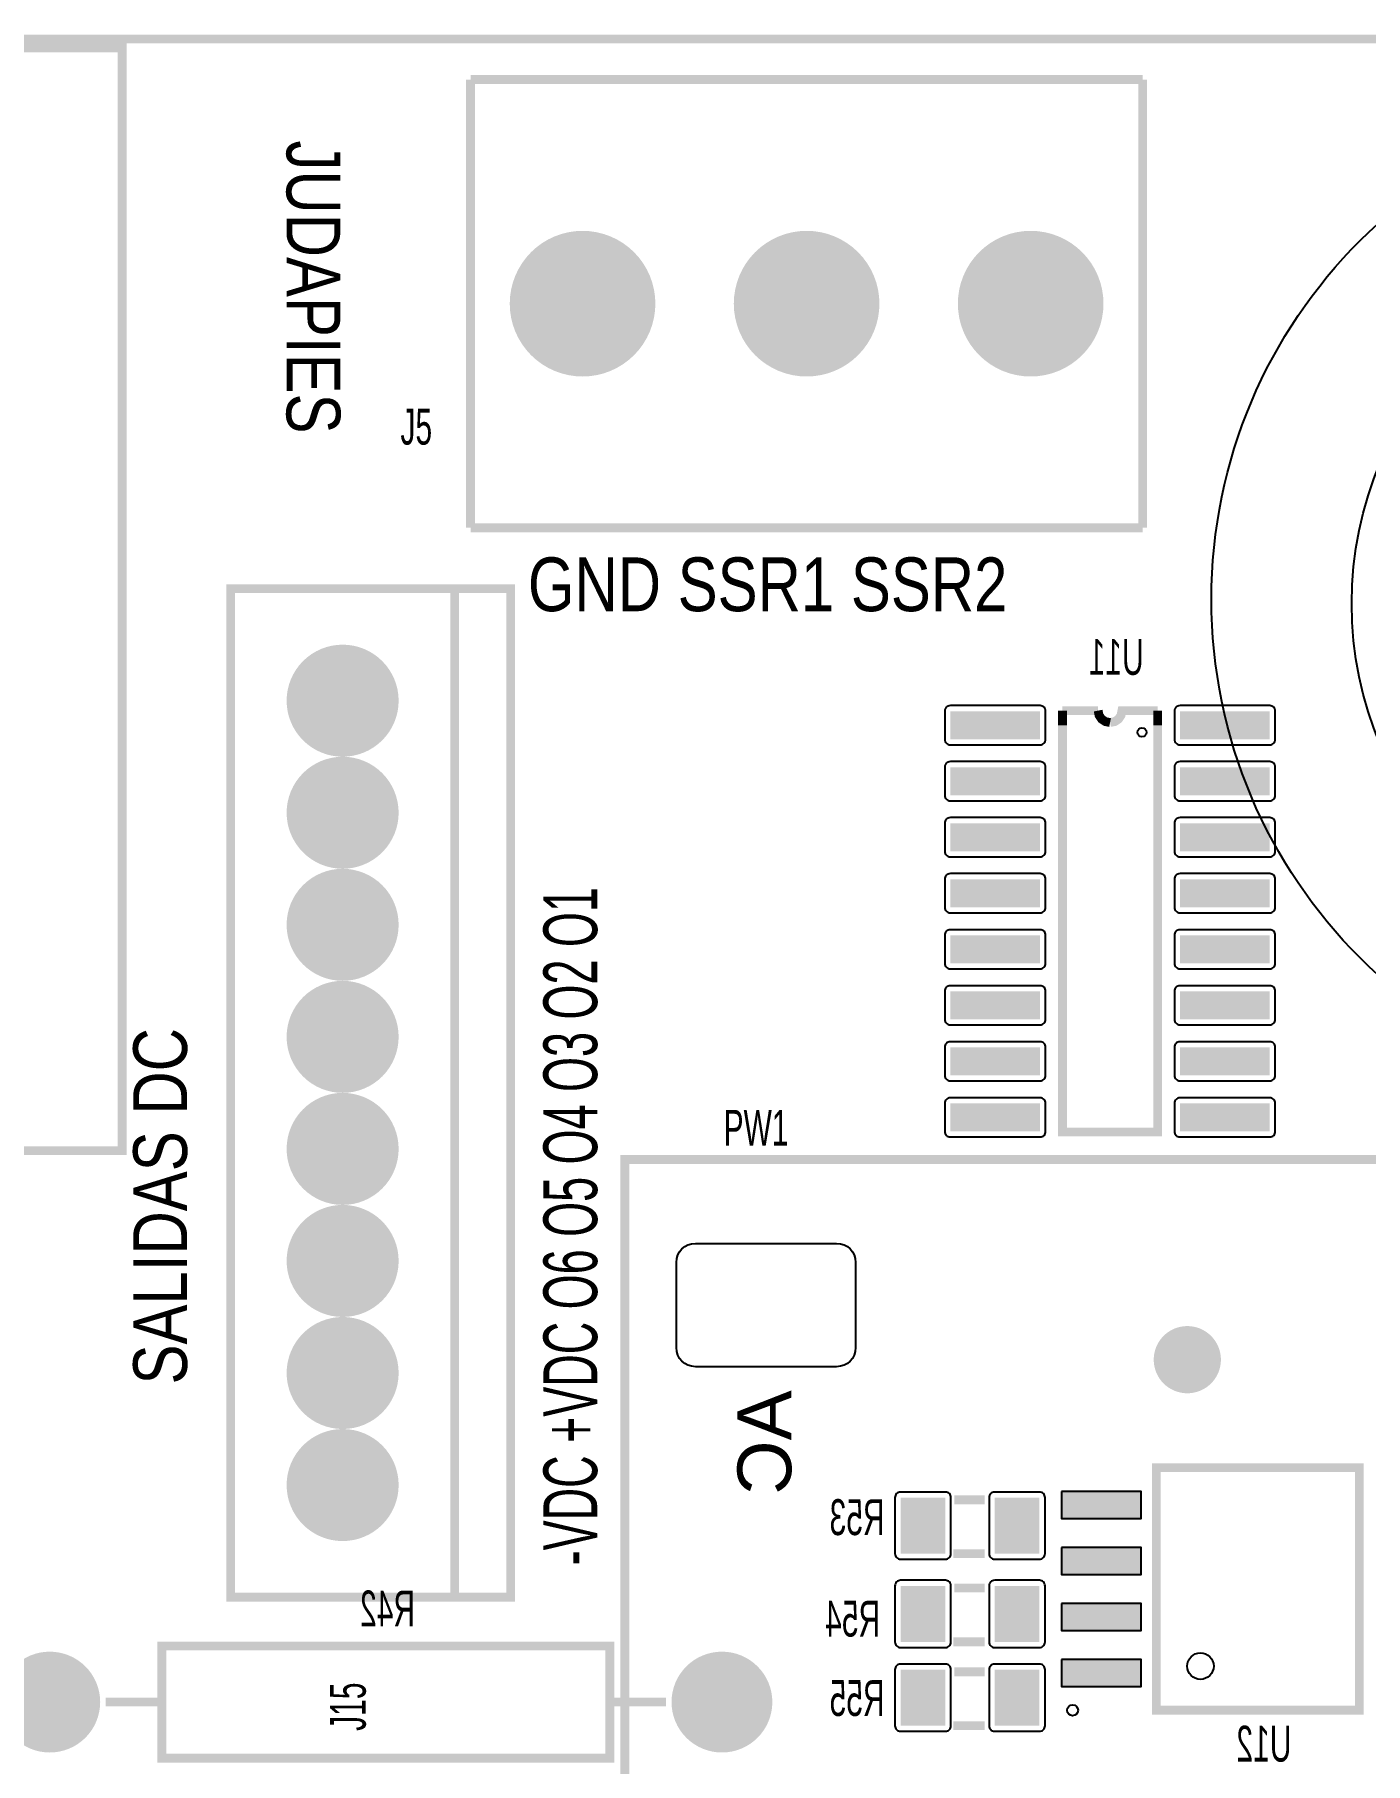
# Model space of a CAD drawing. Header units: inches. Extents: x -3.33 to 3.32, y -1.57 to 1.57.
# Drawn here: x -1.179 to 0.009, y 0.011 to 1.554 of the extents above; entities that cross this region are included whole.
import ezdxf

# ---------------------------------------------------------------- set-up
doc = ezdxf.new("R2010")
doc.units = ezdxf.units.IN
doc.layers.get('0').update_dxf_attribs({"linetype": 'CONTINUOUS'})

# ---------------------------------------------------------------- blocks, each defined once
blk = doc.blocks.new('RPAD')
blk.add_trace([(-0.5, -0.5), (-0.5, 0.5), (0.5, -0.5), (0.5, 0.5)])
blk = doc.blocks.new('EPAD')
at = {"const_width": 0.5}
blk.add_lwpolyline([(-0.25, 0, 1), (0.25, 0, 1)], format="xyb", close=True, dxfattribs=at)

msp = doc.modelspace()

# ---------------------------------------------------------------- linework, layer by layer
at = {"const_width": 0.007874}
for points in [[(-3.329429, -1.564587), (3.31624, -1.564587), (3.31624, 1.549587), (-3.329429, 1.549587), (-3.329429, -1.564587)], [(-3.329429, -1.564587), (3.31624, -1.564587), (3.31624, 1.549587), (-3.329429, 1.549587), (-3.329429, -1.564587)], [(-3.329429, -1.564587), (3.31624, -1.564587), (3.31624, 1.549587), (-3.329429, 1.549587), (-3.329429, -1.564587)], [(-2.715256, 0.557461), (-1.101083, 0.557461), (-1.101083, 1.541713), (-2.715256, 1.541713), (-2.715256, 0.557461)], [(-2.715256, 0.557461), (-1.101083, 0.557461), (-1.101083, 1.541713), (-2.715256, 1.541713), (-2.715256, 0.557461)], [(-2.715256, 0.557461), (-1.101083, 0.557461), (-1.101083, 1.541713), (-2.715256, 1.541713), (-2.715256, 0.557461)], [(-0.790059, 1.113366), (-0.790059, 1.513366)], [(-0.190059, 1.513366), (-0.790059, 1.513366)], [(-0.790059, 1.113366), (-0.790059, 1.513366)], [(-0.190059, 1.513366), (-0.790059, 1.513366)], [(-0.790059, 1.113366), (-0.790059, 1.513366)], [(-0.190059, 1.513366), (-0.790059, 1.513366)], [(-0.190059, 1.113366), (-0.190059, 1.513366)], [(-0.190059, 1.113366), (-0.190059, 1.513366)], [(-0.190059, 1.113366), (-0.190059, 1.513366)], [(-0.790059, 1.113366), (-0.190059, 1.113366)], [(-0.790059, 1.113366), (-0.190059, 1.113366)], [(-0.790059, 1.113366), (-0.190059, 1.113366)], [(-1.004232, 0.159035), (-0.754232, 0.159035), (-0.754232, 1.059035), (-1.004232, 1.059035), (-1.004232, 0.159035)], [(-1.004232, 0.159035), (-0.754232, 0.159035), (-0.754232, 1.059035), (-1.004232, 1.059035), (-1.004232, 0.159035)], [(-1.004232, 0.159035), (-0.754232, 0.159035), (-0.754232, 1.059035), (-1.004232, 1.059035), (-1.004232, 0.159035)], [(-0.804232, 1.059035), (-0.804232, 0.159035)], [(-0.804232, 1.059035), (-0.804232, 0.159035)], [(-0.804232, 1.059035), (-0.804232, 0.159035)], [(-0.229818, 0.950185), (-0.261693, 0.950185)], [(-0.261693, 0.950185), (-0.261693, 0.937185)], [(-0.229818, 0.950185), (-0.261693, 0.950185)], [(-0.261693, 0.950185), (-0.261693, 0.937185)], [(-0.229818, 0.950185), (-0.261693, 0.950185)], [(-0.261693, 0.950185), (-0.261693, 0.937185)], [(-0.229818, 0.950185), (-0.228998, 0.946004), (-0.226746, 0.942631), (-0.223374, 0.94038), (-0.219193, 0.93956)], [(-0.229818, 0.950185), (-0.228998, 0.946004), (-0.226746, 0.942631), (-0.223374, 0.94038), (-0.219193, 0.93956)], [(-0.229818, 0.950185), (-0.228998, 0.946004), (-0.226746, 0.942631), (-0.223374, 0.94038), (-0.219193, 0.93956)], [(-0.176693, 0.950185), (-0.208568, 0.950185), (-0.209387, 0.946004), (-0.211639, 0.942631), (-0.215011, 0.94038), (-0.219193, 0.93956)], [(-0.176693, 0.950185), (-0.208568, 0.950185), (-0.209387, 0.946004), (-0.211639, 0.942631), (-0.215011, 0.94038), (-0.219193, 0.93956)], [(-0.176693, 0.950185), (-0.208568, 0.950185), (-0.209387, 0.946004), (-0.211639, 0.942631), (-0.215011, 0.94038), (-0.219193, 0.93956)], [(-0.176693, 0.937185), (-0.176693, 0.950185)], [(-0.176693, 0.937185), (-0.176693, 0.950185)], [(-0.176693, 0.937185), (-0.176693, 0.950185)], [(-0.261693, 0.937185), (-0.261693, 0.587185)], [(-0.261693, 0.937185), (-0.261693, 0.587185)], [(-0.261693, 0.937185), (-0.261693, 0.587185)], [(-0.176693, 0.937185), (-0.176693, 0.587185)], [(-0.176693, 0.937185), (-0.176693, 0.587185)], [(-0.176693, 0.937185), (-0.176693, 0.587185)], [(-0.231693, 0.574185), (-0.261693, 0.574185), (-0.261693, 0.587185)], [(-0.231693, 0.574185), (-0.261693, 0.574185), (-0.261693, 0.587185)], [(-0.231693, 0.574185), (-0.261693, 0.574185), (-0.261693, 0.587185)], [(-0.176693, 0.587185), (-0.176693, 0.574185), (-0.206693, 0.574185)], [(-0.176693, 0.587185), (-0.176693, 0.574185), (-0.206693, 0.574185)], [(-0.176693, 0.587185), (-0.176693, 0.574185), (-0.206693, 0.574185)], [(-0.206693, 0.574185), (-0.231693, 0.574185)], [(-0.206693, 0.574185), (-0.231693, 0.574185)], [(-0.206693, 0.574185), (-0.231693, 0.574185)], [(-0.652264, -1.513406), (0.418602, -1.513406), (0.418602, 0.549587), (-0.652264, 0.549587), (-0.652264, -1.513406)], [(-0.652264, -1.513406), (0.418602, -1.513406), (0.418602, 0.549587), (-0.652264, 0.549587), (-0.652264, -1.513406)], [(-0.652264, -1.513406), (0.418602, -1.513406), (0.418602, 0.549587), (-0.652264, 0.549587), (-0.652264, -1.513406)], [(-0.177854, 0.274587), (0.003248, 0.274587), (0.003248, 0.058051), (-0.177854, 0.058051), (-0.177854, 0.274587)], [(-0.177854, 0.274587), (0.003248, 0.274587), (0.003248, 0.058051), (-0.177854, 0.058051), (-0.177854, 0.274587)], [(-0.177854, 0.274587), (0.003248, 0.274587), (0.003248, 0.058051), (-0.177854, 0.058051), (-0.177854, 0.274587)], [(-0.331185, 0.245815), (-0.358185, 0.245815)], [(-0.331185, 0.245815), (-0.358185, 0.245815)], [(-0.331185, 0.245815), (-0.358185, 0.245815)], [(-0.331185, 0.197815), (-0.359185, 0.197815)], [(-0.331185, 0.197815), (-0.359185, 0.197815)], [(-0.331185, 0.197815), (-0.359185, 0.197815)], [(-0.331185, 0.167075), (-0.358185, 0.167075)], [(-0.331185, 0.167075), (-0.358185, 0.167075)], [(-0.331185, 0.167075), (-0.358185, 0.167075)], [(-1.06565, 0.015335), (-0.66565, 0.015335), (-0.66565, 0.115335), (-1.06565, 0.115335), (-1.06565, 0.015335)], [(-1.06565, 0.015335), (-0.66565, 0.015335), (-0.66565, 0.115335), (-1.06565, 0.115335), (-1.06565, 0.015335)], [(-1.06565, 0.015335), (-0.66565, 0.015335), (-0.66565, 0.115335), (-1.06565, 0.115335), (-1.06565, 0.015335)], [(-0.331185, 0.119075), (-0.359185, 0.119075)], [(-0.331185, 0.119075), (-0.359185, 0.119075)], [(-0.331185, 0.119075), (-0.359185, 0.119075)], [(-0.331185, 0.092272), (-0.358185, 0.092272)], [(-0.331185, 0.092272), (-0.358185, 0.092272)], [(-0.331185, 0.092272), (-0.358185, 0.092272)], [(-1.11565, 0.065335), (-1.06565, 0.065335)], [(-1.11565, 0.065335), (-1.06565, 0.065335)], [(-1.11565, 0.065335), (-1.06565, 0.065335)], [(-0.66565, 0.065335), (-0.61565, 0.065335)], [(-0.66565, 0.065335), (-0.61565, 0.065335)], [(-0.66565, 0.065335), (-0.61565, 0.065335)], [(-0.331185, 0.044272), (-0.359185, 0.044272)], [(-0.331185, 0.044272), (-0.359185, 0.044272)], [(-0.331185, 0.044272), (-0.359185, 0.044272)]]:
    msp.add_lwpolyline(points, dxfattribs=at)
for points in [[(-0.366693, 0.949685), (-0.366693, 0.924685), (-0.366593, 0.923663), (-0.366307, 0.922717), (-0.365852, 0.921867), (-0.365248, 0.92113), (-0.364511, 0.920526), (-0.363661, 0.920071), (-0.362715, 0.919785), (-0.361693, 0.919685), (-0.281693, 0.919685), (-0.28067, 0.919785), (-0.279725, 0.920071), (-0.278875, 0.920526), (-0.278138, 0.92113), (-0.277533, 0.921867), (-0.277079, 0.922717), (-0.276793, 0.923663), (-0.276693, 0.924685), (-0.276693, 0.949685), (-0.276793, 0.950707), (-0.277079, 0.951653), (-0.277533, 0.952503), (-0.278138, 0.95324), (-0.278875, 0.953844), (-0.279725, 0.954299), (-0.28067, 0.954585), (-0.281693, 0.954685), (-0.361693, 0.954685), (-0.362715, 0.954585), (-0.363661, 0.954299), (-0.364511, 0.953844), (-0.365248, 0.95324), (-0.365852, 0.952503), (-0.366307, 0.951653), (-0.366593, 0.950707), (-0.366693, 0.949685)], [(-0.071693, 0.924685), (-0.071693, 0.949685), (-0.071793, 0.950707), (-0.072079, 0.951653), (-0.072533, 0.952503), (-0.073138, 0.95324), (-0.073875, 0.953844), (-0.074725, 0.954299), (-0.07567, 0.954585), (-0.076693, 0.954685), (-0.156693, 0.954685), (-0.157715, 0.954585), (-0.158661, 0.954299), (-0.159511, 0.953844), (-0.160248, 0.95324), (-0.160852, 0.952503), (-0.161307, 0.951653), (-0.161593, 0.950707), (-0.161693, 0.949685), (-0.161693, 0.924685), (-0.161593, 0.923663), (-0.161307, 0.922717), (-0.160852, 0.921867), (-0.160248, 0.92113), (-0.159511, 0.920526), (-0.158661, 0.920071), (-0.157715, 0.919785), (-0.156693, 0.919685), (-0.076693, 0.919685), (-0.07567, 0.919785), (-0.074725, 0.920071), (-0.073875, 0.920526), (-0.073138, 0.92113), (-0.072533, 0.921867), (-0.072079, 0.922717), (-0.071793, 0.923663), (-0.071693, 0.924685)], [(-0.366693, 0.899685), (-0.366693, 0.874685), (-0.366593, 0.873663), (-0.366307, 0.872717), (-0.365852, 0.871867), (-0.365248, 0.87113), (-0.364511, 0.870526), (-0.363661, 0.870071), (-0.362715, 0.869785), (-0.361693, 0.869685), (-0.281693, 0.869685), (-0.28067, 0.869785), (-0.279725, 0.870071), (-0.278875, 0.870526), (-0.278138, 0.87113), (-0.277533, 0.871867), (-0.277079, 0.872717), (-0.276793, 0.873663), (-0.276693, 0.874685), (-0.276693, 0.899685), (-0.276793, 0.900707), (-0.277079, 0.901653), (-0.277533, 0.902503), (-0.278138, 0.90324), (-0.278875, 0.903844), (-0.279725, 0.904299), (-0.28067, 0.904585), (-0.281693, 0.904685), (-0.361693, 0.904685), (-0.362715, 0.904585), (-0.363661, 0.904299), (-0.364511, 0.903844), (-0.365248, 0.90324), (-0.365852, 0.902503), (-0.366307, 0.901653), (-0.366593, 0.900707), (-0.366693, 0.899685)], [(-0.071693, 0.874685), (-0.071693, 0.899685), (-0.071793, 0.900707), (-0.072079, 0.901653), (-0.072533, 0.902503), (-0.073138, 0.90324), (-0.073875, 0.903844), (-0.074725, 0.904299), (-0.07567, 0.904585), (-0.076693, 0.904685), (-0.156693, 0.904685), (-0.157715, 0.904585), (-0.158661, 0.904299), (-0.159511, 0.903844), (-0.160248, 0.90324), (-0.160852, 0.902503), (-0.161307, 0.901653), (-0.161593, 0.900707), (-0.161693, 0.899685), (-0.161693, 0.874685), (-0.161593, 0.873663), (-0.161307, 0.872717), (-0.160852, 0.871867), (-0.160248, 0.87113), (-0.159511, 0.870526), (-0.158661, 0.870071), (-0.157715, 0.869785), (-0.156693, 0.869685), (-0.076693, 0.869685), (-0.07567, 0.869785), (-0.074725, 0.870071), (-0.073875, 0.870526), (-0.073138, 0.87113), (-0.072533, 0.871867), (-0.072079, 0.872717), (-0.071793, 0.873663), (-0.071693, 0.874685)], [(-0.366693, 0.849685), (-0.366693, 0.824685), (-0.366593, 0.823663), (-0.366307, 0.822717), (-0.365852, 0.821867), (-0.365248, 0.82113), (-0.364511, 0.820526), (-0.363661, 0.820071), (-0.362715, 0.819785), (-0.361693, 0.819685), (-0.281693, 0.819685), (-0.28067, 0.819785), (-0.279725, 0.820071), (-0.278875, 0.820526), (-0.278138, 0.82113), (-0.277533, 0.821867), (-0.277079, 0.822717), (-0.276793, 0.823663), (-0.276693, 0.824685), (-0.276693, 0.849685), (-0.276793, 0.850707), (-0.277079, 0.851653), (-0.277533, 0.852503), (-0.278138, 0.85324), (-0.278875, 0.853844), (-0.279725, 0.854299), (-0.28067, 0.854585), (-0.281693, 0.854685), (-0.361693, 0.854685), (-0.362715, 0.854585), (-0.363661, 0.854299), (-0.364511, 0.853844), (-0.365248, 0.85324), (-0.365852, 0.852503), (-0.366307, 0.851653), (-0.366593, 0.850707), (-0.366693, 0.849685)], [(-0.071693, 0.824685), (-0.071693, 0.849685), (-0.071793, 0.850707), (-0.072079, 0.851653), (-0.072533, 0.852503), (-0.073138, 0.85324), (-0.073875, 0.853844), (-0.074725, 0.854299), (-0.07567, 0.854585), (-0.076693, 0.854685), (-0.156693, 0.854685), (-0.157715, 0.854585), (-0.158661, 0.854299), (-0.159511, 0.853844), (-0.160248, 0.85324), (-0.160852, 0.852503), (-0.161307, 0.851653), (-0.161593, 0.850707), (-0.161693, 0.849685), (-0.161693, 0.824685), (-0.161593, 0.823663), (-0.161307, 0.822717), (-0.160852, 0.821867), (-0.160248, 0.82113), (-0.159511, 0.820526), (-0.158661, 0.820071), (-0.157715, 0.819785), (-0.156693, 0.819685), (-0.076693, 0.819685), (-0.07567, 0.819785), (-0.074725, 0.820071), (-0.073875, 0.820526), (-0.073138, 0.82113), (-0.072533, 0.821867), (-0.072079, 0.822717), (-0.071793, 0.823663), (-0.071693, 0.824685)], [(-0.366693, 0.799685), (-0.366693, 0.774685), (-0.366593, 0.773663), (-0.366307, 0.772717), (-0.365852, 0.771867), (-0.365248, 0.77113), (-0.364511, 0.770526), (-0.363661, 0.770071), (-0.362715, 0.769785), (-0.361693, 0.769685), (-0.281693, 0.769685), (-0.28067, 0.769785), (-0.279725, 0.770071), (-0.278875, 0.770526), (-0.278138, 0.77113), (-0.277533, 0.771867), (-0.277079, 0.772717), (-0.276793, 0.773663), (-0.276693, 0.774685), (-0.276693, 0.799685), (-0.276793, 0.800707), (-0.277079, 0.801653), (-0.277533, 0.802503), (-0.278138, 0.80324), (-0.278875, 0.803844), (-0.279725, 0.804299), (-0.28067, 0.804585), (-0.281693, 0.804685), (-0.361693, 0.804685), (-0.362715, 0.804585), (-0.363661, 0.804299), (-0.364511, 0.803844), (-0.365248, 0.80324), (-0.365852, 0.802503), (-0.366307, 0.801653), (-0.366593, 0.800707), (-0.366693, 0.799685)], [(-0.071693, 0.774685), (-0.071693, 0.799685), (-0.071793, 0.800707), (-0.072079, 0.801653), (-0.072533, 0.802503), (-0.073138, 0.80324), (-0.073875, 0.803844), (-0.074725, 0.804299), (-0.07567, 0.804585), (-0.076693, 0.804685), (-0.156693, 0.804685), (-0.157715, 0.804585), (-0.158661, 0.804299), (-0.159511, 0.803844), (-0.160248, 0.80324), (-0.160852, 0.802503), (-0.161307, 0.801653), (-0.161593, 0.800707), (-0.161693, 0.799685), (-0.161693, 0.774685), (-0.161593, 0.773663), (-0.161307, 0.772717), (-0.160852, 0.771867), (-0.160248, 0.77113), (-0.159511, 0.770526), (-0.158661, 0.770071), (-0.157715, 0.769785), (-0.156693, 0.769685), (-0.076693, 0.769685), (-0.07567, 0.769785), (-0.074725, 0.770071), (-0.073875, 0.770526), (-0.073138, 0.77113), (-0.072533, 0.771867), (-0.072079, 0.772717), (-0.071793, 0.773663), (-0.071693, 0.774685)], [(-0.366693, 0.749685), (-0.366693, 0.724685), (-0.366593, 0.723663), (-0.366307, 0.722717), (-0.365852, 0.721867), (-0.365248, 0.72113), (-0.364511, 0.720526), (-0.363661, 0.720071), (-0.362715, 0.719785), (-0.361693, 0.719685), (-0.281693, 0.719685), (-0.28067, 0.719785), (-0.279725, 0.720071), (-0.278875, 0.720526), (-0.278138, 0.72113), (-0.277533, 0.721867), (-0.277079, 0.722717), (-0.276793, 0.723663), (-0.276693, 0.724685), (-0.276693, 0.749685), (-0.276793, 0.750707), (-0.277079, 0.751653), (-0.277533, 0.752503), (-0.278138, 0.75324), (-0.278875, 0.753844), (-0.279725, 0.754299), (-0.28067, 0.754585), (-0.281693, 0.754685), (-0.361693, 0.754685), (-0.362715, 0.754585), (-0.363661, 0.754299), (-0.364511, 0.753844), (-0.365248, 0.75324), (-0.365852, 0.752503), (-0.366307, 0.751653), (-0.366593, 0.750707), (-0.366693, 0.749685)], [(-0.071693, 0.724685), (-0.071693, 0.749685), (-0.071793, 0.750707), (-0.072079, 0.751653), (-0.072533, 0.752503), (-0.073138, 0.75324), (-0.073875, 0.753844), (-0.074725, 0.754299), (-0.07567, 0.754585), (-0.076693, 0.754685), (-0.156693, 0.754685), (-0.157715, 0.754585), (-0.158661, 0.754299), (-0.159511, 0.753844), (-0.160248, 0.75324), (-0.160852, 0.752503), (-0.161307, 0.751653), (-0.161593, 0.750707), (-0.161693, 0.749685), (-0.161693, 0.724685), (-0.161593, 0.723663), (-0.161307, 0.722717), (-0.160852, 0.721867), (-0.160248, 0.72113), (-0.159511, 0.720526), (-0.158661, 0.720071), (-0.157715, 0.719785), (-0.156693, 0.719685), (-0.076693, 0.719685), (-0.07567, 0.719785), (-0.074725, 0.720071), (-0.073875, 0.720526), (-0.073138, 0.72113), (-0.072533, 0.721867), (-0.072079, 0.722717), (-0.071793, 0.723663), (-0.071693, 0.724685)], [(-0.366693, 0.699685), (-0.366693, 0.674685), (-0.366593, 0.673663), (-0.366307, 0.672717), (-0.365852, 0.671867), (-0.365248, 0.67113), (-0.364511, 0.670526), (-0.363661, 0.670071), (-0.362715, 0.669785), (-0.361693, 0.669685), (-0.281693, 0.669685), (-0.28067, 0.669785), (-0.279725, 0.670071), (-0.278875, 0.670526), (-0.278138, 0.67113), (-0.277533, 0.671867), (-0.277079, 0.672717), (-0.276793, 0.673663), (-0.276693, 0.674685), (-0.276693, 0.699685), (-0.276793, 0.700707), (-0.277079, 0.701653), (-0.277533, 0.702503), (-0.278138, 0.70324), (-0.278875, 0.703844), (-0.279725, 0.704299), (-0.28067, 0.704585), (-0.281693, 0.704685), (-0.361693, 0.704685), (-0.362715, 0.704585), (-0.363661, 0.704299), (-0.364511, 0.703844), (-0.365248, 0.70324), (-0.365852, 0.702503), (-0.366307, 0.701653), (-0.366593, 0.700707), (-0.366693, 0.699685)], [(-0.071693, 0.674685), (-0.071693, 0.699685), (-0.071793, 0.700707), (-0.072079, 0.701653), (-0.072533, 0.702503), (-0.073138, 0.70324), (-0.073875, 0.703844), (-0.074725, 0.704299), (-0.07567, 0.704585), (-0.076693, 0.704685), (-0.156693, 0.704685), (-0.157715, 0.704585), (-0.158661, 0.704299), (-0.159511, 0.703844), (-0.160248, 0.70324), (-0.160852, 0.702503), (-0.161307, 0.701653), (-0.161593, 0.700707), (-0.161693, 0.699685), (-0.161693, 0.674685), (-0.161593, 0.673663), (-0.161307, 0.672717), (-0.160852, 0.671867), (-0.160248, 0.67113), (-0.159511, 0.670526), (-0.158661, 0.670071), (-0.157715, 0.669785), (-0.156693, 0.669685), (-0.076693, 0.669685), (-0.07567, 0.669785), (-0.074725, 0.670071), (-0.073875, 0.670526), (-0.073138, 0.67113), (-0.072533, 0.671867), (-0.072079, 0.672717), (-0.071793, 0.673663), (-0.071693, 0.674685)], [(-0.366693, 0.649685), (-0.366693, 0.624685), (-0.366593, 0.623663), (-0.366307, 0.622717), (-0.365852, 0.621867), (-0.365248, 0.62113), (-0.364511, 0.620526), (-0.363661, 0.620071), (-0.362715, 0.619785), (-0.361693, 0.619685), (-0.281693, 0.619685), (-0.28067, 0.619785), (-0.279725, 0.620071), (-0.278875, 0.620526), (-0.278138, 0.62113), (-0.277533, 0.621867), (-0.277079, 0.622717), (-0.276793, 0.623663), (-0.276693, 0.624685), (-0.276693, 0.649685), (-0.276793, 0.650707), (-0.277079, 0.651653), (-0.277533, 0.652503), (-0.278138, 0.65324), (-0.278875, 0.653844), (-0.279725, 0.654299), (-0.28067, 0.654585), (-0.281693, 0.654685), (-0.361693, 0.654685), (-0.362715, 0.654585), (-0.363661, 0.654299), (-0.364511, 0.653844), (-0.365248, 0.65324), (-0.365852, 0.652503), (-0.366307, 0.651653), (-0.366593, 0.650707), (-0.366693, 0.649685)], [(-0.071693, 0.624685), (-0.071693, 0.649685), (-0.071793, 0.650707), (-0.072079, 0.651653), (-0.072533, 0.652503), (-0.073138, 0.65324), (-0.073875, 0.653844), (-0.074725, 0.654299), (-0.07567, 0.654585), (-0.076693, 0.654685), (-0.156693, 0.654685), (-0.157715, 0.654585), (-0.158661, 0.654299), (-0.159511, 0.653844), (-0.160248, 0.65324), (-0.160852, 0.652503), (-0.161307, 0.651653), (-0.161593, 0.650707), (-0.161693, 0.649685), (-0.161693, 0.624685), (-0.161593, 0.623663), (-0.161307, 0.622717), (-0.160852, 0.621867), (-0.160248, 0.62113), (-0.159511, 0.620526), (-0.158661, 0.620071), (-0.157715, 0.619785), (-0.156693, 0.619685), (-0.076693, 0.619685), (-0.07567, 0.619785), (-0.074725, 0.620071), (-0.073875, 0.620526), (-0.073138, 0.62113), (-0.072533, 0.621867), (-0.072079, 0.622717), (-0.071793, 0.623663), (-0.071693, 0.624685)], [(-0.366693, 0.599685), (-0.366693, 0.574685), (-0.366593, 0.573663), (-0.366307, 0.572717), (-0.365852, 0.571867), (-0.365248, 0.57113), (-0.364511, 0.570526), (-0.363661, 0.570071), (-0.362715, 0.569785), (-0.361693, 0.569685), (-0.281693, 0.569685), (-0.28067, 0.569785), (-0.279725, 0.570071), (-0.278875, 0.570526), (-0.278138, 0.57113), (-0.277533, 0.571867), (-0.277079, 0.572717), (-0.276793, 0.573663), (-0.276693, 0.574685), (-0.276693, 0.599685), (-0.276793, 0.600707), (-0.277079, 0.601653), (-0.277533, 0.602503), (-0.278138, 0.60324), (-0.278875, 0.603844), (-0.279725, 0.604299), (-0.28067, 0.604585), (-0.281693, 0.604685), (-0.361693, 0.604685), (-0.362715, 0.604585), (-0.363661, 0.604299), (-0.364511, 0.603844), (-0.365248, 0.60324), (-0.365852, 0.602503), (-0.366307, 0.601653), (-0.366593, 0.600707), (-0.366693, 0.599685)], [(-0.071693, 0.574685), (-0.071693, 0.599685), (-0.071793, 0.600707), (-0.072079, 0.601653), (-0.072533, 0.602503), (-0.073138, 0.60324), (-0.073875, 0.603844), (-0.074725, 0.604299), (-0.07567, 0.604585), (-0.076693, 0.604685), (-0.156693, 0.604685), (-0.157715, 0.604585), (-0.158661, 0.604299), (-0.159511, 0.603844), (-0.160248, 0.60324), (-0.160852, 0.602503), (-0.161307, 0.601653), (-0.161593, 0.600707), (-0.161693, 0.599685), (-0.161693, 0.574685), (-0.161593, 0.573663), (-0.161307, 0.572717), (-0.160852, 0.571867), (-0.160248, 0.57113), (-0.159511, 0.570526), (-0.158661, 0.570071), (-0.157715, 0.569785), (-0.156693, 0.569685), (-0.076693, 0.569685), (-0.07567, 0.569785), (-0.074725, 0.570071), (-0.073875, 0.570526), (-0.073138, 0.57113), (-0.072533, 0.571867), (-0.072079, 0.572717), (-0.071793, 0.573663), (-0.071693, 0.574685)], [(-0.60628, 0.381665), (-0.60628, 0.457665), (-0.605941, 0.461141), (-0.604968, 0.464356), (-0.603422, 0.467246), (-0.601365, 0.469751), (-0.598861, 0.471808), (-0.59597, 0.473354), (-0.592756, 0.474327), (-0.58928, 0.474665), (-0.46328, 0.474665), (-0.459804, 0.474327), (-0.456589, 0.473354), (-0.453698, 0.471808), (-0.451194, 0.469751), (-0.449137, 0.467246), (-0.447591, 0.464356), (-0.446618, 0.461141), (-0.44628, 0.457665), (-0.44628, 0.381665), (-0.446618, 0.378189), (-0.447591, 0.374975), (-0.449137, 0.372084), (-0.451194, 0.36958), (-0.453698, 0.367523), (-0.456589, 0.365977), (-0.459804, 0.365004), (-0.46328, 0.364665), (-0.58928, 0.364665), (-0.592756, 0.365004), (-0.59597, 0.365977), (-0.598861, 0.367523), (-0.601365, 0.36958), (-0.603422, 0.372084), (-0.604968, 0.374975), (-0.605941, 0.378189), (-0.60628, 0.381665)], [(-0.366185, 0.252815), (-0.406185, 0.252815), (-0.407207, 0.252715), (-0.408153, 0.252429), (-0.409003, 0.251974), (-0.40974, 0.25137), (-0.410344, 0.250633), (-0.410799, 0.249783), (-0.411085, 0.248837), (-0.411185, 0.247815), (-0.411185, 0.197815), (-0.411085, 0.196793), (-0.410799, 0.195847), (-0.410344, 0.194997), (-0.40974, 0.19426), (-0.409003, 0.193656), (-0.408153, 0.193201), (-0.407207, 0.192915), (-0.406185, 0.192815), (-0.366185, 0.192815), (-0.365163, 0.192915), (-0.364217, 0.193201), (-0.363367, 0.193656), (-0.36263, 0.19426), (-0.362026, 0.194997), (-0.361571, 0.195847), (-0.361285, 0.196793), (-0.361185, 0.197815), (-0.361185, 0.247815), (-0.361285, 0.248837), (-0.361571, 0.249783), (-0.362026, 0.250633), (-0.36263, 0.25137), (-0.363367, 0.251974), (-0.364217, 0.252429), (-0.365163, 0.252715), (-0.366185, 0.252815)], [(-0.282185, 0.252815), (-0.322185, 0.252815), (-0.323207, 0.252715), (-0.324153, 0.252429), (-0.325003, 0.251974), (-0.32574, 0.25137), (-0.326344, 0.250633), (-0.326799, 0.249783), (-0.327085, 0.248837), (-0.327185, 0.247815), (-0.327185, 0.197815), (-0.327085, 0.196793), (-0.326799, 0.195847), (-0.326344, 0.194997), (-0.32574, 0.19426), (-0.325003, 0.193656), (-0.324153, 0.193201), (-0.323207, 0.192915), (-0.322185, 0.192815), (-0.282185, 0.192815), (-0.281163, 0.192915), (-0.280217, 0.193201), (-0.279367, 0.193656), (-0.27863, 0.19426), (-0.278026, 0.194997), (-0.277571, 0.195847), (-0.277285, 0.196793), (-0.277185, 0.197815), (-0.277185, 0.247815), (-0.277285, 0.248837), (-0.277571, 0.249783), (-0.278026, 0.250633), (-0.27863, 0.25137), (-0.279367, 0.251974), (-0.280217, 0.252429), (-0.281163, 0.252715), (-0.282185, 0.252815)], [(-0.262567, 0.253319), (-0.262567, 0.229319), (-0.191567, 0.229319), (-0.191567, 0.253319), (-0.262567, 0.253319)], [(-0.262567, 0.203319), (-0.262567, 0.179319), (-0.191567, 0.179319), (-0.191567, 0.203319), (-0.262567, 0.203319)], [(-0.366185, 0.174075), (-0.406185, 0.174075), (-0.407207, 0.173975), (-0.408153, 0.173689), (-0.409003, 0.173234), (-0.40974, 0.17263), (-0.410344, 0.171893), (-0.410799, 0.171043), (-0.411085, 0.170097), (-0.411185, 0.169075), (-0.411185, 0.119075), (-0.411085, 0.118052), (-0.410799, 0.117107), (-0.410344, 0.116257), (-0.40974, 0.11552), (-0.409003, 0.114915), (-0.408153, 0.114461), (-0.407207, 0.114174), (-0.406185, 0.114075), (-0.366185, 0.114075), (-0.365163, 0.114174), (-0.364217, 0.114461), (-0.363367, 0.114915), (-0.36263, 0.11552), (-0.362026, 0.116257), (-0.361571, 0.117107), (-0.361285, 0.118052), (-0.361185, 0.119075), (-0.361185, 0.169075), (-0.361285, 0.170097), (-0.361571, 0.171043), (-0.362026, 0.171893), (-0.36263, 0.17263), (-0.363367, 0.173234), (-0.364217, 0.173689), (-0.365163, 0.173975), (-0.366185, 0.174075)], [(-0.282185, 0.174075), (-0.322185, 0.174075), (-0.323207, 0.173975), (-0.324153, 0.173689), (-0.325003, 0.173234), (-0.32574, 0.17263), (-0.326344, 0.171893), (-0.326799, 0.171043), (-0.327085, 0.170097), (-0.327185, 0.169075), (-0.327185, 0.119075), (-0.327085, 0.118052), (-0.326799, 0.117107), (-0.326344, 0.116257), (-0.32574, 0.11552), (-0.325003, 0.114915), (-0.324153, 0.114461), (-0.323207, 0.114174), (-0.322185, 0.114075), (-0.282185, 0.114075), (-0.281163, 0.114174), (-0.280217, 0.114461), (-0.279367, 0.114915), (-0.27863, 0.11552), (-0.278026, 0.116257), (-0.277571, 0.117107), (-0.277285, 0.118052), (-0.277185, 0.119075), (-0.277185, 0.169075), (-0.277285, 0.170097), (-0.277571, 0.171043), (-0.278026, 0.171893), (-0.27863, 0.17263), (-0.279367, 0.173234), (-0.280217, 0.173689), (-0.281163, 0.173975), (-0.282185, 0.174075)], [(-0.262567, 0.153319), (-0.262567, 0.129319), (-0.191567, 0.129319), (-0.191567, 0.153319), (-0.262567, 0.153319)], [(-0.366185, 0.099272), (-0.406185, 0.099272), (-0.407207, 0.099172), (-0.408153, 0.098886), (-0.409003, 0.098431), (-0.40974, 0.097826), (-0.410344, 0.097089), (-0.410799, 0.096239), (-0.411085, 0.095294), (-0.411185, 0.094272), (-0.411185, 0.044272), (-0.411085, 0.043249), (-0.410799, 0.042304), (-0.410344, 0.041454), (-0.40974, 0.040717), (-0.409003, 0.040112), (-0.408153, 0.039657), (-0.407207, 0.039371), (-0.406185, 0.039272), (-0.366185, 0.039272), (-0.365163, 0.039371), (-0.364217, 0.039657), (-0.363367, 0.040112), (-0.36263, 0.040717), (-0.362026, 0.041454), (-0.361571, 0.042304), (-0.361285, 0.043249), (-0.361185, 0.044272), (-0.361185, 0.094272), (-0.361285, 0.095294), (-0.361571, 0.096239), (-0.362026, 0.097089), (-0.36263, 0.097826), (-0.363367, 0.098431), (-0.364217, 0.098886), (-0.365163, 0.099172), (-0.366185, 0.099272)], [(-0.282185, 0.099272), (-0.322185, 0.099272), (-0.323207, 0.099172), (-0.324153, 0.098886), (-0.325003, 0.098431), (-0.32574, 0.097826), (-0.326344, 0.097089), (-0.326799, 0.096239), (-0.327085, 0.095294), (-0.327185, 0.094272), (-0.327185, 0.044272), (-0.327085, 0.043249), (-0.326799, 0.042304), (-0.326344, 0.041454), (-0.32574, 0.040717), (-0.325003, 0.040112), (-0.324153, 0.039657), (-0.323207, 0.039371), (-0.322185, 0.039272), (-0.282185, 0.039272), (-0.281163, 0.039371), (-0.280217, 0.039657), (-0.279367, 0.040112), (-0.27863, 0.040717), (-0.278026, 0.041454), (-0.277571, 0.042304), (-0.277285, 0.043249), (-0.277185, 0.044272), (-0.277185, 0.094272), (-0.277285, 0.095294), (-0.277571, 0.096239), (-0.278026, 0.097089), (-0.27863, 0.097826), (-0.279367, 0.098431), (-0.280217, 0.098886), (-0.281163, 0.099172), (-0.282185, 0.099272)], [(-0.262567, 0.103319), (-0.262567, 0.079319), (-0.191567, 0.079319), (-0.191567, 0.103319), (-0.262567, 0.103319)]]:
    msp.add_lwpolyline(points, close=True)
for centre, radius in [((0.324114, 1.049587), 0.452756), ((0.324114, 1.049587), 0.452756), ((0.324114, 1.049587), 0.452756), ((0.320177, 1.04565), 0.323616), ((0.320177, 1.04565), 0.323616), ((0.320177, 1.04565), 0.323616), ((-0.190693, 0.930785), 0.004), ((-0.190693, 0.930785), 0.004), ((-0.190693, 0.930785), 0.004), ((-0.138484, 0.097421), 0.011811), ((-0.138484, 0.097421), 0.011811), ((-0.138484, 0.097421), 0.011811), ((-0.252657, 0.058051), 0.004921), ((-0.252657, 0.058051), 0.004921), ((-0.252657, 0.058051), 0.004921)]:
    msp.add_circle(centre, radius)

# ---------------------------------------------------------------- block references
for name, p, xscale, yscale in [('EPAD', (-0.690059, 1.313366), 0.13, 0.13), ('EPAD', (-0.490059, 1.313366), 0.13, 0.13), ('EPAD', (-0.290059, 1.313366), 0.13, 0.13), ('EPAD', (-0.904232, 0.959035), 0.1, 0.1), ('EPAD', (-0.904232, 0.859035), 0.1, 0.1), ('EPAD', (-0.904232, 0.759035), 0.1, 0.1), ('EPAD', (-0.904232, 0.659035), 0.1, 0.1), ('EPAD', (-0.904232, 0.559035), 0.1, 0.1), ('EPAD', (-0.904232, 0.459035), 0.1, 0.1), ('EPAD', (-0.904232, 0.359035), 0.1, 0.1), ('EPAD', (-0.150223, 0.370916), 0.06, 0.06), ('EPAD', (-0.904232, 0.259035), 0.1, 0.1), ('RPAD', (-0.386185, 0.222815), 0.04, 0.05), ('RPAD', (-0.302185, 0.222815), 0.04, 0.05), ('RPAD', (-0.386185, 0.144075), 0.04, 0.05), ('RPAD', (-0.302185, 0.144075), 0.04, 0.05), ('EPAD', (-1.16565, 0.065335), 0.09, 0.09), ('EPAD', (-0.56565, 0.065335), 0.09, 0.09), ('RPAD', (-0.386185, 0.069272), 0.04, 0.05), ('RPAD', (-0.302185, 0.069272), 0.04, 0.05)]:
    msp.add_blockref(name, p, dxfattribs=dict(xscale=xscale, yscale=yscale))
for p, xscale, yscale, rotation in [((-0.321693, 0.937185), 0.025, 0.08, 90), ((-0.116693, 0.937185), 0.025, 0.08, -90), ((-0.321693, 0.887185), 0.025, 0.08, 90), ((-0.116693, 0.887185), 0.025, 0.08, -90), ((-0.321693, 0.837185), 0.025, 0.08, 90), ((-0.116693, 0.837185), 0.025, 0.08, -90), ((-0.321693, 0.787185), 0.025, 0.08, 90), ((-0.116693, 0.787185), 0.025, 0.08, -90), ((-0.321693, 0.737185), 0.025, 0.08, 90), ((-0.116693, 0.737185), 0.025, 0.08, -90), ((-0.321693, 0.687185), 0.025, 0.08, 90), ((-0.116693, 0.687185), 0.025, 0.08, -90), ((-0.321693, 0.637185), 0.025, 0.08, 90), ((-0.116693, 0.637185), 0.025, 0.08, -90), ((-0.321693, 0.587185), 0.025, 0.08, 90), ((-0.116693, 0.587185), 0.025, 0.08, -90), ((-0.227067, 0.241319), 0.024, 0.071, 90), ((-0.227067, 0.191319), 0.024, 0.071, 90), ((-0.227067, 0.141319), 0.024, 0.071, 90), ((-0.227067, 0.091319), 0.024, 0.071, 90)]:
    msp.add_blockref('RPAD', p, dxfattribs=dict(xscale=xscale, yscale=yscale, rotation=rotation))

# ---------------------------------------------------------------- texts
for s, height, rotation, width, p in [('JUDAPIES', 0.048, -90, 0.833333, (-0.954295, 1.459035)), ('JUDAPIES', 0.048, -90, 0.833333, (-0.954295, 1.459035)), ('JUDAPIES', 0.048, -90, 0.833333, (-0.954295, 1.459035)), ('-VDC +VDC O6 O5 O4 O3 O2 O1', 0.048, 90, 0.625, (-0.677004, 0.187382)), ('-VDC +VDC O6 O5 O4 O3 O2 O1', 0.048, 90, 0.625, (-0.677004, 0.187382)), ('-VDC +VDC O6 O5 O4 O3 O2 O1', 0.048, 90, 0.625, (-0.677004, 0.187382)), ('SALIDAS DC', 0.048, 90, 0.833333, (-1.043146, 0.348799)), ('SALIDAS DC', 0.048, 90, 0.833333, (-1.043146, 0.348799)), ('SALIDAS DC', 0.048, 90, 0.833333, (-1.043146, 0.348799)), ('J15', 0.032, 90, 0.625, (-0.883587, 0.039665)), ('J15', 0.032, 90, 0.625, (-0.883587, 0.039665)), ('J15', 0.032, 90, 0.625, (-0.883587, 0.039665))]:
    msp.add_text(s, height=height, rotation=rotation, dxfattribs=dict(width=width)).set_placement(p)
for s, height, width, p in [('J5', 0.032, 0.625, (-0.852579, 1.187602)), ('J5', 0.032, 0.625, (-0.852579, 1.187602)), ('J5', 0.032, 0.625, (-0.852579, 1.187602)), ('GND SSR1 SSR2', 0.048, 0.833333, (-0.738878, 1.038894)), ('GND SSR1 SSR2', 0.048, 0.833333, (-0.738878, 1.038894)), ('GND SSR1 SSR2', 0.048, 0.833333, (-0.738878, 1.038894)), ('PW1', 0.032, 0.625, (-0.564154, 0.561878)), ('PW1', 0.032, 0.625, (-0.564154, 0.561878)), ('PW1', 0.032, 0.625, (-0.564154, 0.561878))]:
    msp.add_text(s, height=height, dxfattribs=dict(width=width)).set_placement(p)
at = {"text_generation_flag": 2, "width": 0.625}
for s, p in [('U11', (-0.189193, 0.98213)), ('U11', (-0.189193, 0.98213)), ('U11', (-0.189193, 0.98213)), ('R53', (-0.420484, 0.214382)), ('R53', (-0.420484, 0.214382)), ('R53', (-0.420484, 0.214382)), ('R42', (-0.839587, 0.132878)), ('R42', (-0.839587, 0.132878)), ('R42', (-0.839587, 0.132878)), ('R54', (-0.424421, 0.123831)), ('R54', (-0.424421, 0.123831)), ('R54', (-0.424421, 0.123831)), ('R55', (-0.420484, 0.052965)), ('R55', (-0.420484, 0.052965)), ('R55', (-0.420484, 0.052965)), ('U12', (-0.057303, 0.012209)), ('U12', (-0.057303, 0.012209)), ('U12', (-0.057303, 0.012209))]:
    msp.add_text(s, height=0.032, dxfattribs=at).set_placement(p)
at = {"text_generation_flag": 2, "width": 1.041667}
msp.add_text('AC', height=0.048, rotation=-270, dxfattribs=at).set_placement((-0.503768, 0.343579))
msp.add_text('AC', height=0.048, rotation=-270, dxfattribs=at).set_placement((-0.503768, 0.343579))
msp.add_text('AC', height=0.048, rotation=-270, dxfattribs=at).set_placement((-0.503768, 0.343579))

doc.saveas('drawing.dxf')
